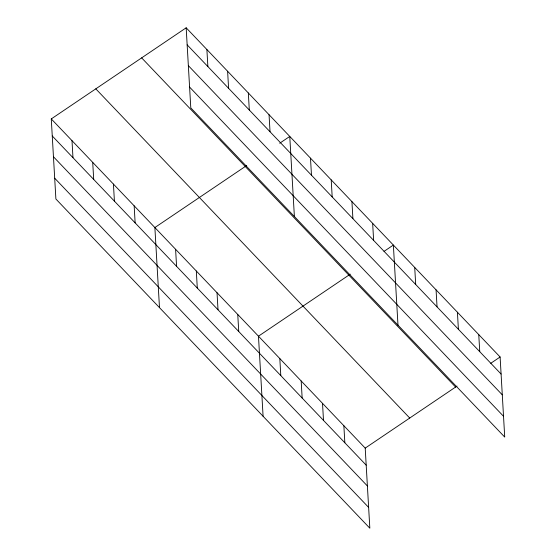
<?xml version="1.0" encoding="UTF-8"?>
<svg xmlns="http://www.w3.org/2000/svg" width="556" height="556" viewBox="0 0 556 556"><rect width="100%" height="100%" fill="white"/><g stroke="black" fill="none" stroke-linecap="round" stroke-linejoin="round"><path stroke-width="0.83" d="M51.277 118.921L365.209 448.108L369.83 528.2L55.892 199.006L51.277 118.921L186.17 27.8L500.108 356.994L504.723 437.079L190.791 107.892L186.17 27.8M246.69 165.535L154.874 227.55L159.489 307.642M279.717 143.226L289.766 136.435L294.388 216.52M350.287 274.164L258.47 336.185L263.092 416.277M384.036 251.375L393.37 245.064L397.985 325.156M365.209 448.108L457.025 386.093M490.774 363.297L500.108 356.994M187.157 44.848L501.088 374.042M188.352 65.65L502.29 394.843M189.589 87.083L503.527 416.277M141.655 57.873L455.593 387.059M95.792 88.849L409.73 418.042M52.257 135.97L366.195 465.163M53.459 156.771L367.391 485.965M54.69 178.205L368.628 507.399M478.758 334.608L479.745 351.656M457.414 312.222L458.394 329.27M436.064 289.836L437.051 306.884M414.713 267.45L415.7 284.498M372.652 223.338L373.632 240.387M351.927 201.613L352.914 218.661M331.209 179.887L332.189 196.935M343.865 425.729L344.845 442.778M310.491 158.161L311.471 175.209M322.515 403.343L323.502 420.392M301.171 380.957L302.151 398.006M269.048 114.71L270.035 131.758M279.821 358.571L280.801 375.62M248.33 92.977L249.31 110.032M227.612 71.251L228.592 88.3M237.753 314.46L238.739 331.508M206.888 49.526L207.875 66.574M217.035 292.734L218.015 309.782M196.317 271.008L197.297 288.057M175.592 249.283L176.579 266.331M134.156 205.824L135.136 222.873M113.431 184.099L114.418 201.147M92.713 162.373L93.7 179.421M71.995 140.647L72.975 157.695"/></g></svg>
